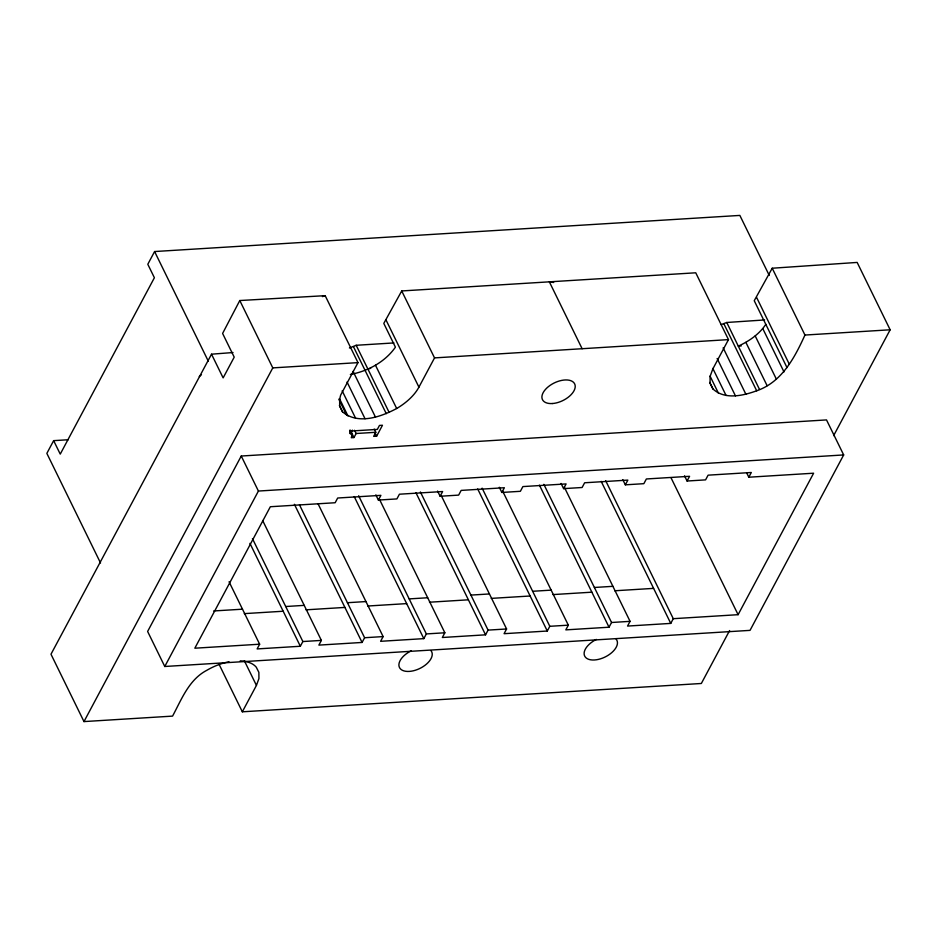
<?xml version="1.0" encoding="UTF-8"?>
<svg xmlns="http://www.w3.org/2000/svg" width="937" height="937" viewBox="0 0 937 937"><rect width="100%" height="100%" fill="white"/><g stroke="black" fill="none" stroke-linecap="round" stroke-linejoin="round"><path stroke-width="1.41" d="M354.549 430.27L356.13 433.503L353.963 437.567L351.281 437.731L352.242 434.393L350.133 430.083M729.595 630.554L701.344 683.483L242.332 711.804L256.433 685.404L258.928 678.575L258.87 672.368L256.269 667.191A40.514 22.183 -26.1 0 0 240.2 660.854M833.649 435.635L890.15 329.789L857.156 262.43L772.217 268.228L804.953 335.048C794.658 357.723 781.833 382.12 756.686 390.788C743.006 395.777 724.875 399.994 712.963 388.996L710.117 383.315L710.059 376.498L712.788 369.014L728.482 339.616L695.746 272.796L401.727 290.95L434.534 357.899L418.921 387.145A44.461 24.339 -26.1 0 1 396.679 408.509C380.832 416.953 358.004 425.058 342.544 411.847L339.698 406.166L339.639 399.349L340.635 395.156L357.981 362.631L325.174 295.67L239.79 300.531L222.596 333.443L234.215 357.149L223.135 377.892L211.516 354.186L233.008 352.535M68.237 439.746L53.643 440.648L46.85 453.379L100.528 562.961M769.265 275.443L739.855 215.416L154.593 251.538L147.8 264.269L154.394 277.739L60.249 454.117L53.643 440.648M211.516 354.186L50.985 654.225L83.979 721.584L172.572 716.114C181.602 699.295 188.946 679.583 206.936 670.236A40.514 22.183 -26.1 0 1 229.026 661.768M83.979 721.584L272.784 367.89L239.79 300.531M241.254 456.026L147.613 631.456L164.771 666.488L750.033 630.367L843.675 454.937L826.516 419.917L241.254 456.026L258.413 491.047L164.771 666.488M350.368 374.46C367.843 371.239 385.107 361.94 395.414 347.17L383.795 323.406L401.727 290.95M352.406 430.153L351.328 432.18L353.963 437.567M229.061 581.772L259.643 644.211L257.125 648.931L300.344 646.261L302.862 641.54L252.451 538.634M374.226 429.064L375.807 432.297L373.64 436.361L376.639 436.173L382.472 425.246L379.473 425.421L377.353 429.404L350.895 431.032L349.653 433.362L352.242 434.393M564.297 487.111L630.062 621.348L627.544 626.068L670.763 623.398L673.281 618.689L738.098 614.684L813.621 473.208L748.804 477.214L751.322 472.494L708.103 475.164L705.584 479.873L687.067 481.021L689.585 476.301L646.366 478.971L643.848 483.679L625.33 484.827L627.849 480.107L584.629 482.778L582.111 487.498L563.594 488.634L566.112 483.925L522.893 486.584L520.375 491.304L501.857 492.452L504.375 487.732L461.156 490.402L458.638 495.111L440.121 496.259L442.639 491.538L399.42 494.209L396.901 498.917L378.384 500.065L380.902 495.345L337.683 498.015L335.165 502.736L270.348 506.73L194.826 648.205L259.643 644.211M262.653 520.527L321.379 640.404L318.861 645.113L362.08 642.454L364.598 637.734L299.477 504.797M317.994 503.661L383.116 636.586L380.598 641.306L423.817 638.636L426.335 633.927L358.648 495.767M379.731 499.854L444.852 632.78L442.334 637.5L485.553 634.829L488.072 630.109L420.385 491.96M441.468 496.036L506.589 628.973L504.071 633.693L547.29 631.023L549.808 626.303L482.122 488.154M502.56 490.929L568.326 625.166L565.807 629.875L609.027 627.216L611.545 622.496L543.858 484.347M787.01 367.62L754.238 300.718L772.217 268.228M759.497 389.405L738.297 346.128C748.991 341.232 759.263 334.263 765.822 324.331M199.288 376.522L201.455 374.706M349.419 348.002L356.177 345.284L393.915 342.93M721.127 324.589L726.761 322.48L764.615 319.95M322.422 296.619L325.174 295.67M356.177 345.284L367.866 368.991L370.701 368.323M272.784 367.89L357.981 362.631M434.534 357.899L728.482 339.616M804.953 335.048L890.15 329.789M741.214 345.94L738.297 346.128L726.761 322.48M356.13 433.503L375.807 432.297M258.413 491.047L843.675 454.937M213.671 610.959L242.484 609.191M285.703 606.52L304.22 605.372M347.44 602.714L365.957 601.566M409.176 598.895L427.694 597.759M470.913 595.089L489.43 593.953M532.649 591.282L551.167 590.134M594.386 587.476L612.903 586.328M244.288 613.63L283.185 611.24M306.024 609.823L344.921 607.422M367.761 606.016L406.658 603.615M429.497 602.21L468.395 599.809M491.234 598.392L530.131 596.002M552.971 594.585L591.868 592.184M614.707 590.778L653.604 588.377M302.862 641.54L321.379 640.404M364.598 637.734L383.116 636.586M426.335 633.927L444.852 632.78M488.072 630.109L506.589 628.973M549.808 626.303L568.326 625.166M611.545 622.496L630.062 621.348M553.662 282.505L549.351 281.838L582.123 348.728M756.616 297.474L789.341 364.282M762.8 328.653L784 371.93M755.21 335.938L776.41 379.227M745.899 342.38L767.098 385.657M723.832 323.71L756.686 390.788M723.153 347.838L745.899 394.278M717.133 358.473L735.463 395.882M712.811 368.417L726.081 395.496M710.059 376.1L718.41 393.153M709.754 382.437L712.963 388.996M746.894 473.314L748.804 477.214M684.525 475.832L687.067 481.021M671.161 478.046L738.098 614.684M622.789 479.639L625.33 484.827M605.677 480.693L673.281 618.689M601.167 481.337L670.763 623.398M561.052 483.445L563.594 488.634M539.431 485.143L609.027 627.216M499.316 487.263L501.857 492.452M477.694 488.95L547.29 631.023M386.126 320.185L418.921 387.145M437.579 491.07L440.121 496.259M375.479 365.231L396.679 408.509M367.866 368.991L389.066 412.268M353.472 346.69L386.267 413.65M415.958 492.757L485.553 634.829M353.062 371.368L375.479 417.141M375.046 432.941L376.639 436.173M347.053 382.027L365.043 418.745M342.181 390.823L355.662 418.359M339.639 398.963L347.99 416.005M338.819 399.15L346.526 414.892M339.381 405.381L342.544 411.847M349.876 430.388L351.457 433.62M350.028 431.442L352.136 435.752M375.842 494.877L378.384 500.065M354.221 496.575L423.817 638.636M294.394 504.293L362.08 642.454M154.593 251.538L208.307 361.178M249.933 543.355L300.344 646.261M244.37 660.784L256.433 685.404M218.86 663.888L242.332 711.804M430.938 650.606A17.932 9.815 -26.1 0 1 421.357 667.671A17.932 9.815 -26.1 0 1 399.701 667.929A17.932 9.815 -26.1 0 1 411.167 650.84M616.148 639.175A17.932 9.815 -26.1 0 1 606.567 656.24A17.932 9.815 -26.1 0 1 584.911 656.497A17.932 9.815 -26.1 0 1 596.377 639.421M552.268 403.542A17.932 9.815 -26.1 0 0 575.072 385.037A17.932 9.815 -26.1 0 0 548.344 386.688A17.932 9.815 -26.1 0 0 552.268 403.542"/></g></svg>
